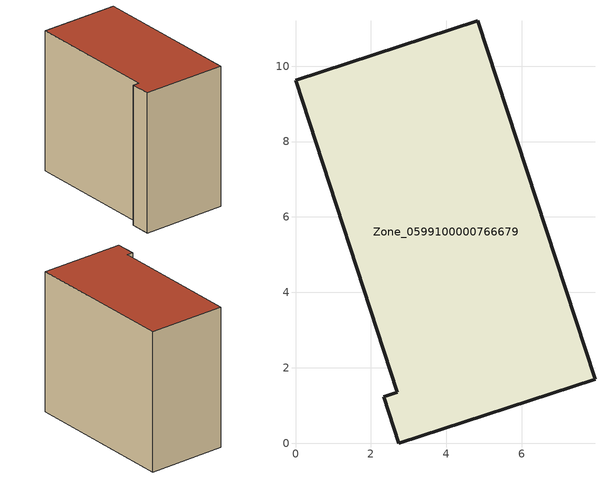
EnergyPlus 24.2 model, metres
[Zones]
Zone_0599100000766679
 floor ground (C_G): 7.94,1.7 2.74,0 2.34,1.24 2.7,1.35 0,9.62 4.84,11.2 z3.78
 wall outside (C_F): 2.74,0 7.94,1.7 4.84,11.2 0,9.62 2.7,1.35 2.34,1.24 2.74,0 z3.78:12.91
 roof outside (C_R): 2.34,1.24 2.74,0 7.94,1.7 4.84,11.2 0,9.62 2.7,1.35 z12.91
[BUILDING]
Pand.0599100000766679: North Axis=0; Terrain=City; Loads Convergence Tolerance Value=0.04; Temperature Convergence Tolerance Value=0.4; Solar Distribution=FullExterior; Maximum Number of Warmup Days=25; Minimum Number of Warmup Days=1
[Site:Location]
Rotterdam.The.Hague.AP_ZH_NLD Design_Conditions: Latitude=51.96; Longitude=4.45; Time Zone=1; Elevation=-4.5
[SITE:GROUNDTEMPERATURE:BUILDINGSURFACE]
18, 18, 18, 18, 18, 18, 18, 18, 18, 18, 18, 18
[MATERIAL] Thermal Absorptance=0.9; Solar Absorptance=0.7; Visible Absorptance=0.7
Name | Roughness | Thickness | Conductivity | Density | Specific Heat
G.TI.2006-2014 | MediumSmooth | 0.15 | 0.06 | 540 | 1210
F.TI.2006-2014 | Rough | 0.3 | 0.12 | 1920 | 840
R.TI.2006-2014 | MediumRough | 0.2 | 0.08 | 1500 | 1000
[CONSTRUCTION]
C_G: G.TI.2006-2014
C_F: F.TI.2006-2014
C_R: R.TI.2006-2014
[ZONE]
Zone_0599100000766679: Type=1; Multiplier=1; Ceiling Height=Autocalculate; Volume=Autocalculate; Floor Area=autocalculate; Part of Total Floor Area=Yes
[ZONEINFILTRATION:DESIGNFLOWRATE]
Infil_Zone_0599100000766679: Zone or ZoneList or Space or SpaceList=Zone_0599100000766679; Schedule=AlwaysOn; Design Flow Rate Calculation Method=Flow/Area; Flow Rate per Floor Area=0.0015; Constant Term Coefficient=1; Temperature Term Coefficient=0; Velocity Term Coefficient=0; Velocity Squared Term Coefficient=0
[HVACTEMPLATE:ZONE:IDEALLOADSAIRSYSTEM]
Zone_0599100000766679: Maximum Heating Supply Air Temperature=50; Minimum Cooling Supply Air Temperature=13; Maximum Heating Supply Air Humidity Ratio=0.0156; Minimum Cooling Supply Air Humidity Ratio=0.0077; Heating Limit=NoLimit; Cooling Limit=NoLimit; Dehumidification Control Type=ConstantSensibleHeatRatio; Cooling Sensible Heat Ratio=0.7; Dehumidification Setpoint=60; Humidification Control Type=None; Humidification Setpoint=30; Outdoor Air Method=None; Outdoor Air Flow Rate per Person=0.00944; Outdoor Air Flow Rate per Zone Floor Area=0; Outdoor Air Flow Rate per Zone=0; Demand Controlled Ventilation Type=None; Outdoor Air Economizer Type=NoEconomizer; Heat Recovery Type=None; Sensible Heat Recovery Effectiveness=0.7; Latent Heat Recovery Effectiveness=0.65
[ZONECONTROL:THERMOSTAT]
ThermostatControl_Zone_0599100000766679: Zone or ZoneList=Zone_0599100000766679; Control Type Schedule=DualSetpointControlType; Control 1=Thermostat_Zone_0599100000766679; Temperature Difference Between Cutout And Setpoint=0
[THERMOSTATSETPOINT:DUALSETPOINT]
Thermostat_Zone_0599100000766679: Heating Setpoint Temperature Schedule=HeatingSetpoint_Zone_0599100000766679; Cooling Setpoint Temperature Schedule=CoolingSetpoint_Zone_0599100000766679
[SCHEDULE:COMPACT]
HeatingSetpoint_Zone_0599100000766679: Through: 12/31, For: AllDays, Until: 24:00, 21
CoolingSetpoint_Zone_0599100000766679: Through: 12/31, For: AllDays, Until: 24:00, 24
DualSetpointControlType: Through: 12/31, For: AllDays, Until: 24:00, 4
AlwaysOn: Through: 12/31, For: AllDays, Until: 24:00, 1
